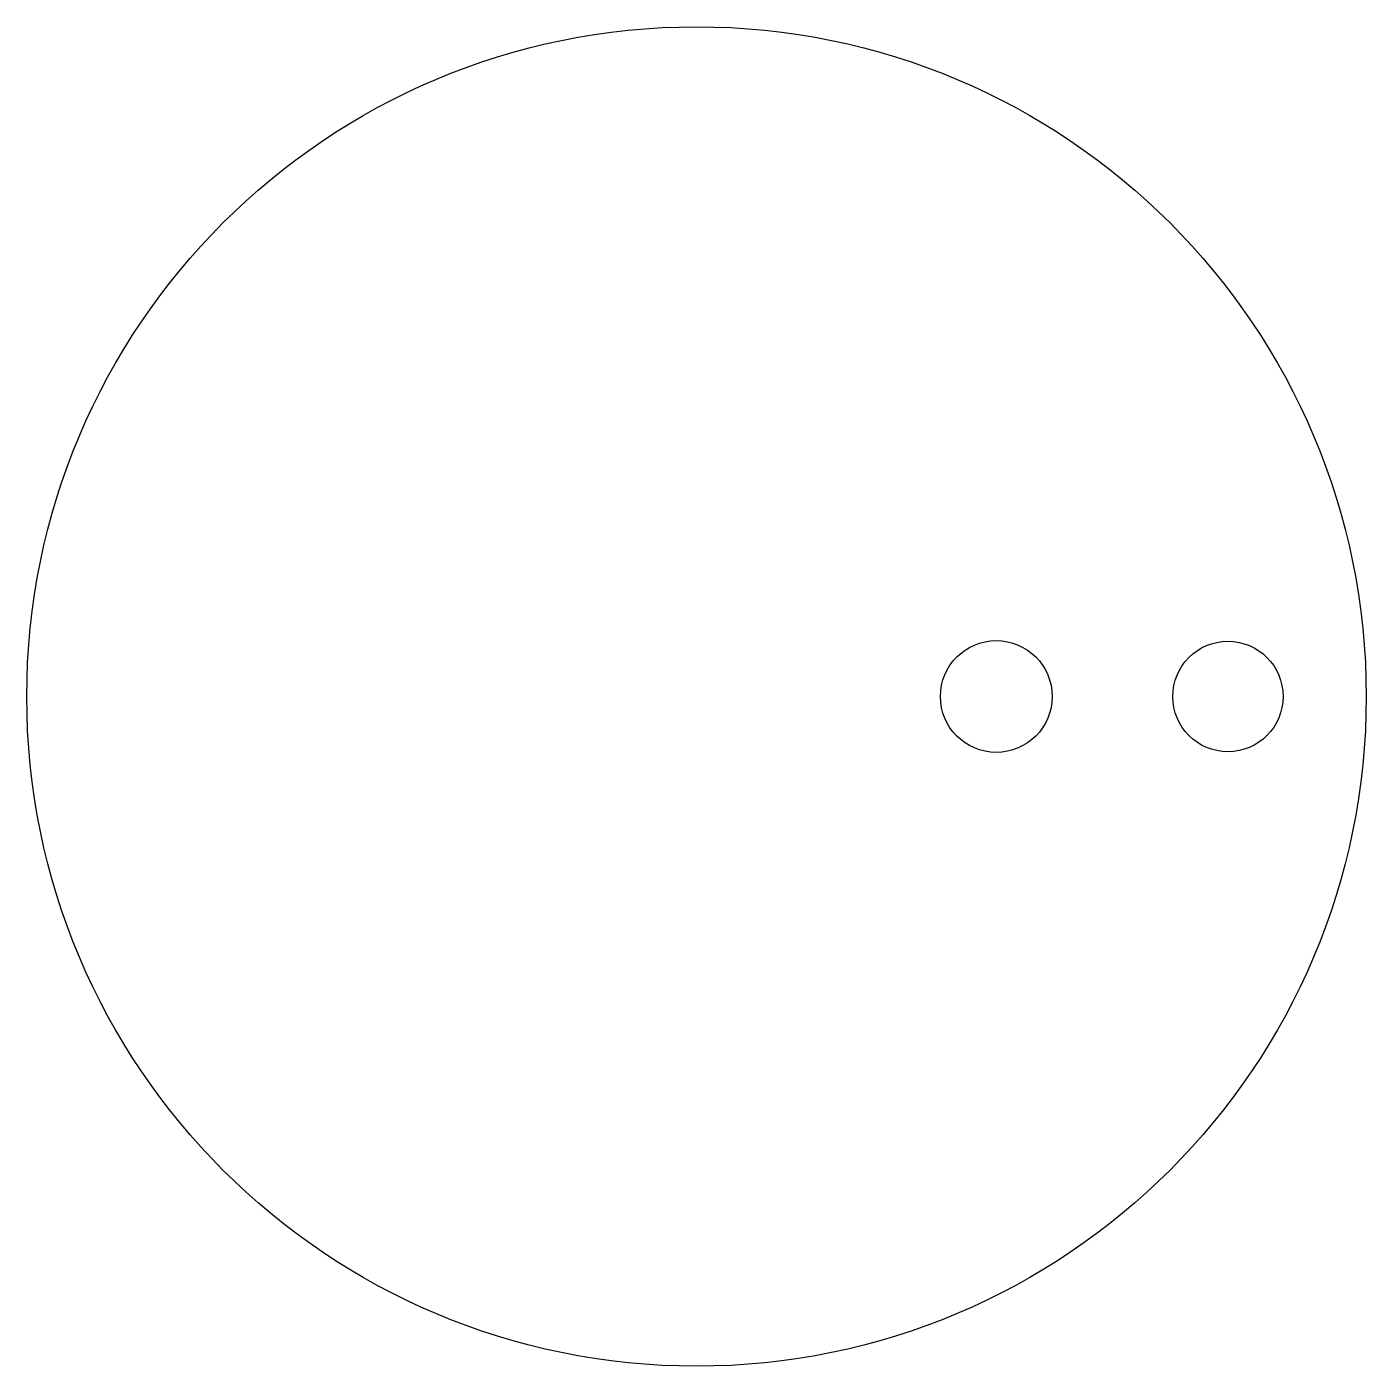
# Model space of a CAD drawing. Header units: millimetres. Extents: x -71.2 to 27.1, y -49.1 to 49.1.
import ezdxf

# ---------------------------------------------------------------- set-up
doc = ezdxf.new("R2010")
doc.units = ezdxf.units.MM

msp = doc.modelspace()

# ---------------------------------------------------------------- linework, layer by layer
at = {"layer": 'bore'}
msp.add_circle((0, 0), 4.1, dxfattribs=at)
at = {"layer": 'journal'}
msp.add_circle((-22, 0), 49.15, dxfattribs=at)
at = {"layer": 'pin'}
msp.add_circle((17, 0), 4.05, dxfattribs=at)

doc.saveas('drawing.dxf')
